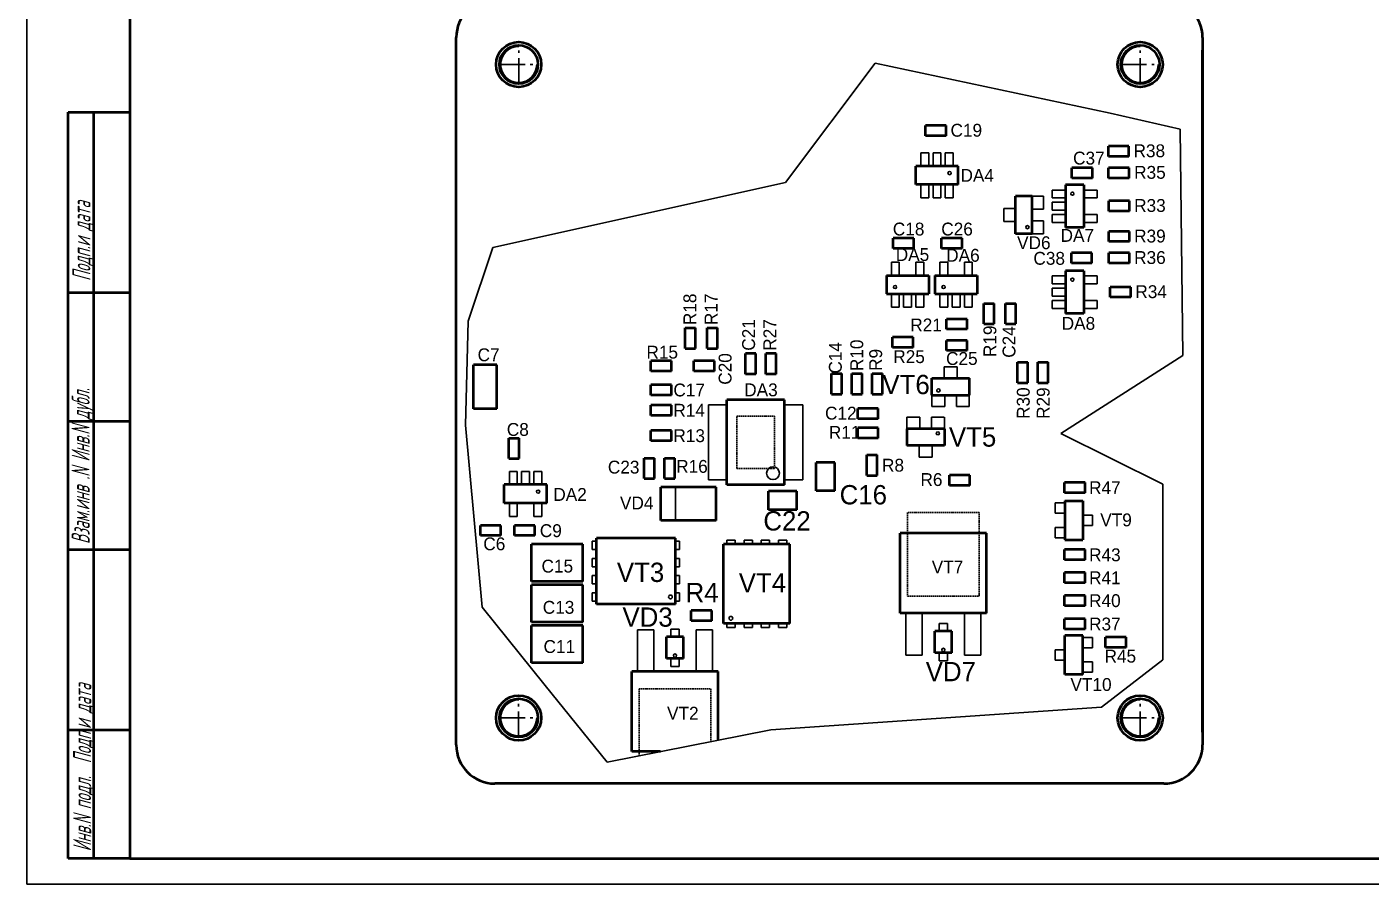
# Model space of a CAD drawing. Extents: x 23083 to 26468, y -1310 to -524.
# Drawn here: x 25874 to 26135.2, y -943.6 to -777 of the extents above; entities that cross this region are included whole.
import ezdxf

# ---------------------------------------------------------------- set-up
doc = ezdxf.new("R2010")
doc.units = 0
doc.header["$MEASUREMENT"] = 0
doc.linetypes.add('CNTR_ECKD_1', pattern=[7.5, 5, -1, 0.5, -1])
doc.linetypes.add('DASHED2', pattern=[0.375, 0.25, -0.125])
doc.layers.get('0').update_dxf_attribs({"linetype": 'CONTINUOUS', "lineweight": 50})
for name, color, linetype, lineweight in [('CENTER', 2, 'CNTR_ECKD_1', 35), ('CONTUR', 7, 'CONTINUOUS', 50), ('DIM', 1, 'CONTINUOUS', 35)]:
    doc.layers.add(name, color=color, linetype=linetype, lineweight=lineweight)
doc.layers.add('TEXT', color=1, linetype='CONTINUOUS')
doc.styles.add('GOST', font='GOST.shx', dxfattribs={"width": 0.7, "oblique": 15})
doc.styles.get("Standard").update_dxf_attribs({"font": 'ec5cdwin.shx'})

msp = doc.modelspace()

# ---------------------------------------------------------------- linework, layer by layer
for p, q in [((25957.45, -916.6), (25957.45, -779.1)), ((26102.45, -779.1), (26102.45, -916.6)), ((25957.45, -914.09), (25957.45, -781.59)), ((26102.45, -914.1), (26102.45, -781.59)), ((26048.63, -798.21), (26048.63, -796.21)), ((26052.63, -796.21), (26048.63, -796.21)), ((26052.63, -798.21), (26052.63, -796.21)), ((26052.63, -798.21), (26048.63, -798.21)), ((26084.14, -802.22), (26084.14, -800.22)), ((26088.14, -800.22), (26084.14, -800.22)), ((26088.14, -802.22), (26088.14, -800.22)), ((26054.98, -804.11), (26046.73, -804.11)), ((26046.73, -807.68), (26046.73, -804.11)), ((26054.98, -807.68), (26054.98, -804.11)), ((26088.14, -802.22), (26084.14, -802.22)), ((26077.07, -806.41), (26077.07, -804.41)), ((26081.07, -804.41), (26077.07, -804.41)), ((26081.07, -806.41), (26077.07, -806.41)), ((26081.07, -806.41), (26081.07, -804.41)), ((26084.2, -806.41), (26084.2, -804.41)), ((26088.2, -804.41), (26084.2, -804.41)), ((26088.2, -806.41), (26084.2, -806.41)), ((26088.2, -806.41), (26088.2, -804.41)), ((26054.98, -807.68), (26046.73, -807.68)), ((26075.81, -807.77), (26075.81, -816.03)), ((26079.38, -807.77), (26075.81, -807.77)), ((26079.38, -807.77), (26079.38, -816.03)), ((26066.07, -817.25), (26066.07, -809.95)), ((26069.32, -809.95), (26066.07, -809.95)), ((26069.32, -817.25), (26069.32, -809.95)), ((26084.26, -812.85), (26084.26, -810.85)), ((26088.26, -810.85), (26084.26, -810.85)), ((26088.26, -812.85), (26088.26, -810.85)), ((26088.26, -812.85), (26084.26, -812.85)), ((26069.32, -817.25), (26066.07, -817.25)), ((26079.38, -816.03), (26075.81, -816.03)), ((26084.26, -818.78), (26084.26, -816.78)), ((26088.26, -816.78), (26084.26, -816.78)), ((26088.26, -818.78), (26088.26, -816.78)), ((26042.33, -820.1), (26042.33, -818.1)), ((26046.33, -818.1), (26042.33, -818.1)), ((26046.33, -820.1), (26046.33, -818.1)), ((26051.75, -820.1), (26051.75, -818.1)), ((26055.75, -818.1), (26051.75, -818.1)), ((26055.75, -820.1), (26055.75, -818.1)), ((26088.26, -818.78), (26084.26, -818.78)), ((26046.33, -820.1), (26042.33, -820.1)), ((26055.75, -820.1), (26051.75, -820.1)), ((26076.95, -822.97), (26076.95, -820.97)), ((26080.95, -820.97), (26076.95, -820.97)), ((26080.95, -822.97), (26080.95, -820.97)), ((26084.26, -822.97), (26084.26, -820.97)), ((26088.26, -820.97), (26084.26, -820.97)), ((26088.26, -822.97), (26088.26, -820.97)), ((26075.81, -824.47), (26075.81, -832.72)), ((26079.38, -824.47), (26075.81, -824.47)), ((26080.95, -822.97), (26076.95, -822.97)), ((26079.38, -824.47), (26079.38, -832.72)), ((26088.26, -822.97), (26084.26, -822.97)), ((26041.01, -825.37), (26049.26, -825.37)), ((26041.01, -825.37), (26041.01, -828.94)), ((26049.26, -825.37), (26049.26, -828.94)), ((26050.43, -825.37), (26058.68, -825.37)), ((26050.43, -825.37), (26050.43, -828.94)), ((26058.68, -825.37), (26058.68, -828.94)), ((26084.5, -829.6), (26084.5, -827.6)), ((26088.5, -827.6), (26084.5, -827.6)), ((26088.5, -829.6), (26088.5, -827.6)), ((26041.01, -828.94), (26049.26, -828.94)), ((26050.43, -828.94), (26058.68, -828.94)), ((26088.5, -829.6), (26084.5, -829.6)), ((26059.93, -834.77), (26059.93, -830.77)), ((26059.93, -830.77), (26061.93, -830.77)), ((26061.93, -834.77), (26061.93, -830.77)), ((26064.19, -834.77), (26064.19, -830.77)), ((26064.19, -830.77), (26066.19, -830.77)), ((26066.19, -834.77), (26066.19, -830.77)), ((26079.38, -832.72), (26075.81, -832.72)), ((26001.93, -839.53), (26001.93, -835.53)), ((26001.93, -835.53), (26003.93, -835.53)), ((26003.93, -839.53), (26003.93, -835.53)), ((26006.19, -839.53), (26006.19, -835.53)), ((26006.19, -835.53), (26008.19, -835.53)), ((26008.19, -839.53), (26008.19, -835.53)), ((26052.71, -835.82), (26052.71, -833.82)), ((26056.71, -833.82), (26052.71, -833.82)), ((26056.71, -835.82), (26056.71, -833.82)), ((26059.93, -834.77), (26061.93, -834.77)), ((26064.19, -834.77), (26066.19, -834.77)), ((26042.2, -839.34), (26042.2, -837.34)), ((26046.2, -837.34), (26042.2, -837.34)), ((26046.2, -839.34), (26046.2, -837.34)), ((26056.71, -835.82), (26052.71, -835.82)), ((26052.71, -839.96), (26052.71, -837.96)), ((26056.71, -837.96), (26052.71, -837.96)), ((26056.71, -839.96), (26056.71, -837.96)), ((26001.93, -839.53), (26003.93, -839.53)), ((26006.19, -839.53), (26008.19, -839.53)), ((26015.66, -840.53), (26013.66, -840.53)), ((26013.66, -844.53), (26013.66, -840.53)), ((26015.66, -844.53), (26015.66, -840.53)), ((26019.61, -840.51), (26017.61, -840.51)), ((26017.61, -844.51), (26017.61, -840.51)), ((26019.61, -844.51), (26019.61, -840.51)), ((26046.2, -839.34), (26042.2, -839.34)), ((26056.71, -839.96), (26052.71, -839.96)), ((25960.82, -851.25), (25960.82, -842.75)), ((25965.32, -842.75), (25960.82, -842.75)), ((25965.32, -851.25), (25965.32, -842.75)), ((25995.28, -843.94), (25995.28, -841.94)), ((25999.28, -841.94), (25995.28, -841.94)), ((25999.28, -843.94), (25999.28, -841.94)), ((26003.62, -843.94), (26003.62, -841.94)), ((26007.62, -841.94), (26003.62, -841.94)), ((26007.62, -843.94), (26007.62, -841.94)), ((26066.51, -846.23), (26066.51, -842.23)), ((26066.51, -842.23), (26068.51, -842.23)), ((26068.51, -846.23), (26068.51, -842.23)), ((26070.45, -846.23), (26070.45, -842.23)), ((26070.45, -842.23), (26072.45, -842.23)), ((26072.45, -846.23), (26072.45, -842.23)), ((25999.28, -843.94), (25995.28, -843.94)), ((26007.62, -843.94), (26003.62, -843.94)), ((26015.66, -844.53), (26013.66, -844.53)), ((26019.61, -844.51), (26017.61, -844.51)), ((26030.35, -848.42), (26030.35, -844.42)), ((26030.35, -844.42), (26032.35, -844.42)), ((26032.35, -848.42), (26032.35, -844.42)), ((26034.31, -848.42), (26034.31, -844.42)), ((26034.31, -844.42), (26036.31, -844.42)), ((26036.31, -848.42), (26036.31, -844.42)), ((26038.25, -848.42), (26038.25, -844.42)), ((26038.25, -844.42), (26040.25, -844.42)), ((26040.25, -848.42), (26040.25, -844.42)), ((26049.86, -845.34), (26057.15, -845.34)), ((26049.86, -848.59), (26049.86, -845.34)), ((26057.15, -848.59), (26057.15, -845.34)), ((25995.28, -848.63), (25995.28, -846.63)), ((25999.28, -846.63), (25995.28, -846.63)), ((25999.28, -848.63), (25995.28, -848.63)), ((25999.28, -848.63), (25999.28, -846.63)), ((26030.35, -848.42), (26032.35, -848.42)), ((26034.31, -848.42), (26036.31, -848.42)), ((26038.25, -848.42), (26040.25, -848.42)), ((26049.86, -848.59), (26057.15, -848.59)), ((26066.51, -846.23), (26068.51, -846.23)), ((26070.45, -846.23), (26072.45, -846.23)), ((25965.32, -851.25), (25960.82, -851.25)), ((25995.28, -852.57), (25995.28, -850.57)), ((25999.28, -850.57), (25995.28, -850.57)), ((25999.28, -852.57), (25999.28, -850.57)), ((26009.99, -866.03), (26009.99, -849.53)), ((26021.24, -849.53), (26009.99, -849.53)), ((26021.24, -866.03), (26021.24, -849.53)), ((26035.45, -853.22), (26035.45, -851.22)), ((26039.45, -851.22), (26035.45, -851.22)), ((26039.45, -853.22), (26039.45, -851.22)), ((25999.28, -852.57), (25995.28, -852.57)), ((26039.45, -853.22), (26035.45, -853.22)), ((25995.28, -857.51), (25995.28, -855.51)), ((25999.28, -855.51), (25995.28, -855.51)), ((25999.28, -857.51), (25999.28, -855.51)), ((26035.45, -856.97), (26035.45, -854.97)), ((26039.45, -854.97), (26035.45, -854.97)), ((26039.45, -856.97), (26039.45, -854.97)), ((26052.29, -855.14), (26044.99, -855.14)), ((26044.99, -855.14), (26044.99, -858.39)), ((26052.29, -855.14), (26052.29, -858.39)), ((25967.65, -860.95), (25967.65, -856.95)), ((25967.65, -856.95), (25969.65, -856.95)), ((25969.65, -860.95), (25969.65, -856.95)), ((25999.28, -857.51), (25995.28, -857.51)), ((26039.45, -856.97), (26035.45, -856.97)), ((26052.29, -858.39), (26044.99, -858.39)), ((25967.65, -860.95), (25969.65, -860.95)), ((25993.95, -864.84), (25993.95, -860.84)), ((25993.95, -860.84), (25995.95, -860.84)), ((25995.95, -864.84), (25995.95, -860.84)), ((25997.89, -864.84), (25997.89, -860.84)), ((25997.89, -860.84), (25999.89, -860.84)), ((25999.89, -864.84), (25999.89, -860.84)), ((26027.38, -867.22), (26027.38, -861.72)), ((26031.01, -861.72), (26027.38, -861.72)), ((26031.01, -867.22), (26031.01, -861.72)), ((26037.2, -864.22), (26037.2, -860.22)), ((26037.2, -860.22), (26039.2, -860.22)), ((26039.2, -864.22), (26039.2, -860.22)), ((26037.2, -864.22), (26039.2, -864.22)), ((26053.25, -866.15), (26053.25, -864.15)), ((26057.25, -864.15), (26053.25, -864.15)), ((26057.25, -866.15), (26057.25, -864.15)), ((25975.05, -866.01), (25966.79, -866.01)), ((25966.79, -869.58), (25966.79, -866.01)), ((25975.05, -869.58), (25975.05, -866.01)), ((25993.95, -864.84), (25995.95, -864.84)), ((25997.18, -872.97), (25997.18, -866.47)), ((26007.98, -866.47), (25997.18, -866.47)), ((25997.89, -864.84), (25999.89, -864.84)), ((26007.98, -872.97), (26007.98, -866.47)), ((26021.24, -866.03), (26009.99, -866.03)), ((26057.25, -866.15), (26053.25, -866.15)), ((26075.63, -867.6), (26075.63, -865.6)), ((26079.63, -865.6), (26075.63, -865.6)), ((26079.63, -867.6), (26079.63, -865.6)), ((25975.05, -869.58), (25966.79, -869.58)), ((26023.63, -867.28), (26018.13, -867.28)), ((26018.13, -870.91), (26018.13, -867.28)), ((26023.63, -870.91), (26023.63, -867.28)), ((26031.01, -867.22), (26027.38, -867.22)), ((26079.63, -867.6), (26075.63, -867.6)), ((26075.7, -869.15), (26075.7, -876.75)), ((26075.7, -869.15), (26079.2, -869.15)), ((26079.2, -869.15), (26079.2, -876.75)), ((26023.63, -870.91), (26018.13, -870.91)), ((25962.14, -875.92), (25962.14, -873.92)), ((25966.14, -873.92), (25962.14, -873.92)), ((25966.14, -875.92), (25966.14, -873.92)), ((25968.74, -875.92), (25968.74, -873.92)), ((25972.74, -873.92), (25968.74, -873.92)), ((25972.74, -875.92), (25972.74, -873.92)), ((26007.98, -872.97), (25997.18, -872.97)), ((25966.14, -875.92), (25962.14, -875.92)), ((25972.74, -875.92), (25968.74, -875.92)), ((26000.06, -876.39), (25984.68, -876.39)), ((25984.68, -889.26), (25984.68, -876.39)), ((26000.06, -889.26), (26000.06, -876.39)), ((26043.67, -891.01), (26043.67, -875.46)), ((26060.5, -875.46), (26043.67, -875.46)), ((26060.5, -891.01), (26060.5, -875.46)), ((26075.7, -876.75), (26079.2, -876.75)), ((25972.06, -884.8), (25972.06, -877.55)), ((25982.06, -877.55), (25972.06, -877.55)), ((25972.06, -884.8), (25972.06, -877.55)), ((25982.06, -884.8), (25982.06, -877.55)), ((25982.06, -884.8), (25982.06, -877.55)), ((26009.39, -892.97), (26009.39, -877.6)), ((26022.27, -877.6), (26009.39, -877.6)), ((26022.27, -892.97), (26022.27, -877.6)), ((26075.63, -880.64), (26075.63, -878.64)), ((26079.63, -878.64), (26075.63, -878.64)), ((26079.63, -880.64), (26079.63, -878.64)), ((26079.63, -880.64), (26075.63, -880.64)), ((25982.06, -884.8), (25972.06, -884.8)), ((25982.06, -884.8), (25972.06, -884.8)), ((26075.63, -885.1), (26075.63, -883.1)), ((26079.63, -883.1), (26075.63, -883.1)), ((26079.63, -885.1), (26075.63, -885.1)), ((26079.63, -885.1), (26079.63, -883.1)), ((25972.06, -892.72), (25972.06, -885.47)), ((25982.06, -885.47), (25972.06, -885.47)), ((25972.06, -892.72), (25972.06, -885.47)), ((25982.06, -885.47), (25972.06, -885.47)), ((25982.06, -892.72), (25982.06, -885.47)), ((25982.06, -892.72), (25982.06, -885.47)), ((26075.63, -889.55), (26075.63, -887.55)), ((26079.63, -887.55), (26075.63, -887.55)), ((26079.63, -889.55), (26079.63, -887.55)), ((26000.06, -889.26), (25984.68, -889.26)), ((26003.08, -892.47), (26003.08, -890.47)), ((26007.08, -890.47), (26003.08, -890.47)), ((26007.08, -892.47), (26007.08, -890.47)), ((26079.63, -889.55), (26075.63, -889.55)), ((25982.06, -892.72), (25972.06, -892.72)), ((25982.06, -892.72), (25972.06, -892.72)), ((26007.08, -892.47), (26003.08, -892.47)), ((26022.27, -892.97), (26009.39, -892.97)), ((26060.5, -891.01), (26043.67, -891.01)), ((26075.63, -894.09), (26075.63, -892.09)), ((26079.63, -892.09), (26075.63, -892.09)), ((26079.63, -894.09), (26079.63, -892.09)), ((25972.06, -900.64), (25972.06, -893.39)), ((25982.06, -893.39), (25972.06, -893.39)), ((25972.06, -900.64), (25972.06, -893.39)), ((25982.06, -893.39), (25972.06, -893.39)), ((25982.06, -900.64), (25982.06, -893.39)), ((25982.06, -900.64), (25982.06, -893.39)), ((25998.32, -899.82), (25998.32, -895.57)), ((26001.57, -895.57), (25998.32, -895.57)), ((26001.57, -899.82), (26001.57, -895.57)), ((26050.46, -898.72), (26050.46, -894.47)), ((26053.71, -894.47), (26050.46, -894.47)), ((26053.71, -898.72), (26053.71, -894.47)), ((26079.63, -894.09), (26075.63, -894.09)), ((26079.2, -895.3), (26075.7, -895.3)), ((26075.7, -902.9), (26075.7, -895.3)), ((26079.2, -902.9), (26079.2, -895.3)), ((26083.59, -897.68), (26083.59, -895.68)), ((26087.59, -895.68), (26083.59, -895.68)), ((26087.59, -897.68), (26087.59, -895.68)), ((25998.32, -899.1), (25998.32, -897.05)), ((26001.57, -899.1), (26001.57, -897.05)), ((26053.71, -898), (26053.71, -895.95)), ((26087.59, -897.68), (26083.59, -897.68)), ((25982.06, -900.64), (25972.06, -900.64)), ((25982.06, -900.64), (25972.06, -900.64)), ((26001.57, -899.82), (25998.32, -899.82)), ((26053.71, -898.72), (26050.46, -898.72)), ((25991.54, -917.9), (25991.54, -902.35)), ((26008.36, -902.35), (25991.54, -902.35)), ((26008.36, -915.67), (26008.36, -902.35)), ((26079.2, -902.9), (26075.7, -902.9)), ((25997.14, -917.9), (25991.54, -917.9)), ((26094.95, -924.1), (25964.95, -924.1)), ((26092.45, -924.1), (25967.45, -924.09))]:
    msp.add_line(p, q)
for centre, radius in [((25969.58, -784.35), 4.38), ((25969.58, -784.35), 3.75), ((26090.32, -784.35), 4.38), ((26090.33, -784.35), 3.75), ((25969.57, -911.35), 4.38), ((25969.58, -911.35), 3.75), ((26090.32, -911.35), 4.38), ((26090.33, -911.35), 3.75)]:
    msp.add_circle(centre, radius)
for centre, start, end in [((25964.95, -779.1), 90, 180), ((26094.95, -779.1), 0, 90), ((25964.95, -916.6), 180, 270), ((26094.95, -916.6), 270, 0)]:
    msp.add_arc(centre, 7.5, start, end)
at = {"layer": 'CENTER'}
for p, q in [((25969.58, -788.1), (25969.58, -780.6)), ((26090.32, -788.1), (26090.32, -780.6)), ((25965.83, -784.35), (25973.33, -784.35)), ((26086.57, -784.35), (26094.07, -784.35)), ((25969.57, -915.1), (25969.57, -907.6)), ((26090.32, -915.1), (26090.32, -907.6)), ((25965.82, -911.35), (25973.32, -911.35)), ((26086.57, -911.35), (26094.07, -911.35))]:
    msp.add_line(p, q, dxfattribs=at)
at = {"layer": 'CONTUR'}
for p, q in [((25894.04, -528.64), (25894.04, -938.64)), ((25882.04, -938.64), (25882.04, -793.64)), ((25882.04, -793.64), (25894.04, -793.64)), ((25887.04, -938.64), (25887.04, -793.64)), ((25882.04, -828.64), (25894.04, -828.64)), ((25882.04, -853.64), (25894.04, -853.64)), ((25882.04, -878.64), (25894.04, -878.64)), ((25882.04, -913.64), (25894.04, -913.64)), ((25894.04, -938.64), (25882.04, -938.64)), ((25894.04, -938.64), (26463.04, -938.64))]:
    msp.add_line(p, q, dxfattribs=at)
at = {"layer": 'DIM'}
for p, q in [((25874.04, -523.64), (25874.04, -943.64)), ((26021.39, -807.27), (26038.81, -784.12)), ((26038.81, -784.12), (26084.51, -793.81)), ((26084.51, -793.81), (26098.07, -796.92)), ((26098.07, -796.92), (26098.58, -840.91)), ((26047.71, -804.11), (26047.71, -801.52)), ((26047.71, -801.52), (26049.24, -801.52)), ((26049.24, -801.52), (26049.24, -804.11)), ((26050.09, -804.11), (26050.09, -801.52)), ((26050.09, -801.52), (26051.62, -801.52)), ((26051.62, -801.52), (26051.62, -804.11)), ((26052.46, -804.11), (26052.46, -801.52)), ((26052.46, -801.52), (26053.99, -801.52)), ((26053.99, -801.52), (26053.99, -804.11)), ((25964.57, -819.94), (26021.39, -807.27)), ((26047.71, -810.26), (26047.71, -807.68)), ((26049.24, -807.68), (26049.24, -810.26)), ((26050.09, -807.68), (26050.09, -810.26)), ((26051.62, -810.26), (26051.62, -807.68)), ((26052.46, -810.26), (26052.46, -807.68)), ((26053.99, -807.68), (26053.99, -810.26)), ((26073.22, -810.29), (26073.22, -808.76)), ((26073.22, -808.76), (26075.81, -808.76)), ((26079.38, -808.76), (26081.96, -808.76)), ((26081.96, -808.76), (26081.96, -810.29)), ((26049.24, -810.26), (26047.71, -810.26)), ((26050.09, -810.26), (26051.62, -810.26)), ((26053.99, -810.26), (26052.46, -810.26)), ((26071.57, -809.97), (26069.32, -809.97)), ((26071.57, -812.47), (26071.57, -809.97)), ((26075.81, -810.29), (26073.22, -810.29)), ((26073.22, -812.66), (26073.22, -811.13)), ((26073.22, -811.13), (26075.81, -811.13)), ((26081.96, -810.29), (26079.38, -810.29)), ((26066.07, -812.34), (26063.82, -812.34)), ((26063.82, -812.34), (26063.82, -814.85)), ((26069.32, -812.47), (26071.57, -812.47)), ((26071.57, -814.72), (26069.32, -814.72)), ((26071.57, -817.25), (26071.57, -814.72)), ((26075.81, -812.66), (26073.22, -812.66)), ((26073.22, -815.04), (26073.22, -813.51)), ((26073.22, -813.51), (26075.81, -813.51)), ((26079.38, -813.51), (26081.96, -813.51)), ((26081.96, -813.51), (26081.96, -815.04)), ((26063.82, -814.85), (26066.07, -814.85)), ((26069.32, -817.25), (26071.57, -817.25)), ((26075.81, -815.04), (26073.22, -815.04)), ((26081.96, -815.04), (26079.38, -815.04)), ((25959.79, -834.21), (25964.57, -819.94)), ((26042, -825.37), (26042, -822.79)), ((26042, -822.79), (26043.53, -822.79)), ((26043.53, -822.79), (26043.53, -825.37)), ((26046.75, -825.37), (26046.75, -822.79)), ((26046.75, -822.79), (26048.28, -822.79)), ((26048.28, -822.79), (26048.28, -825.37)), ((26051.42, -825.37), (26051.42, -822.79)), ((26051.42, -822.79), (26052.95, -822.79)), ((26052.95, -822.79), (26052.95, -825.37)), ((26056.17, -825.37), (26056.17, -822.79)), ((26056.17, -822.79), (26057.7, -822.79)), ((26057.7, -822.79), (26057.7, -825.37)), ((26073.22, -826.99), (26073.22, -825.45)), ((26073.22, -825.45), (26075.81, -825.45)), ((26075.81, -826.99), (26073.22, -826.99)), ((26073.22, -829.36), (26073.22, -827.83)), ((26073.22, -827.83), (26075.81, -827.83)), ((26079.38, -825.45), (26081.96, -825.45)), ((26081.96, -826.99), (26079.38, -826.99)), ((26081.96, -825.45), (26081.96, -826.99)), ((26042, -831.53), (26042, -828.94)), ((26043.53, -828.94), (26043.53, -831.53)), ((26044.37, -831.53), (26044.37, -828.94)), ((26045.9, -828.94), (26045.9, -831.53)), ((26046.75, -831.53), (26046.75, -828.94)), ((26048.28, -828.94), (26048.28, -831.53)), ((26051.42, -831.53), (26051.42, -828.94)), ((26052.95, -828.94), (26052.95, -831.53)), ((26053.79, -831.53), (26053.79, -828.94)), ((26055.32, -828.94), (26055.32, -831.53)), ((26056.17, -831.53), (26056.17, -828.94)), ((26057.7, -828.94), (26057.7, -831.53)), ((26075.81, -829.36), (26073.22, -829.36)), ((26073.22, -831.74), (26073.22, -830.2)), ((26073.22, -830.2), (26075.81, -830.2)), ((26079.38, -830.2), (26081.96, -830.2)), ((26081.96, -830.2), (26081.96, -831.74)), ((26043.53, -831.53), (26042, -831.53)), ((26045.9, -831.53), (26044.37, -831.53)), ((26048.28, -831.53), (26046.75, -831.53)), ((26052.95, -831.53), (26051.42, -831.53)), ((26055.32, -831.53), (26053.79, -831.53)), ((26057.7, -831.53), (26056.17, -831.53)), ((26075.81, -831.74), (26073.22, -831.74)), ((26081.96, -831.74), (26079.38, -831.74)), ((25959.26, -854.47), (25959.79, -834.21)), ((26098.58, -840.91), (26074.91, -856.07)), ((26054.76, -843.09), (26052.25, -843.09)), ((26052.25, -843.09), (26052.25, -845.34)), ((26054.76, -845.34), (26054.76, -843.09)), ((26049.86, -848.59), (26049.86, -850.85)), ((26052.38, -850.85), (26052.38, -848.59)), ((26054.63, -848.59), (26054.63, -850.85)), ((26057.13, -850.85), (26057.13, -848.59)), ((26009.99, -850.47), (26006.43, -850.47)), ((26006.43, -850.47), (26006.43, -865.1)), ((26021.24, -850.47), (26024.8, -850.47)), ((26024.8, -850.47), (26024.8, -865.1)), ((26049.86, -850.85), (26052.38, -850.85)), ((26054.63, -850.85), (26057.13, -850.85)), ((26047.52, -852.88), (26045.01, -852.88)), ((26045.01, -852.88), (26045.01, -855.14)), ((26047.52, -855.14), (26047.52, -852.88)), ((26049.76, -852.88), (26049.76, -855.14)), ((26052.27, -852.88), (26049.76, -852.88)), ((26052.29, -855.14), (26052.29, -852.88)), ((25962.46, -889.82), (25959.26, -854.47)), ((26074.91, -856.07), (26094.73, -865.91)), ((26047.38, -858.39), (26047.38, -860.64)), ((26049.89, -860.64), (26049.89, -858.39)), ((26047.38, -860.64), (26049.89, -860.64)), ((25967.78, -866.01), (25967.78, -863.43)), ((25967.78, -863.43), (25969.31, -863.43)), ((25969.31, -863.43), (25969.31, -866.01)), ((25970.16, -866.01), (25970.16, -863.43)), ((25970.16, -863.43), (25971.69, -863.43)), ((25971.69, -863.43), (25971.69, -866.01)), ((25972.53, -866.01), (25972.53, -863.43)), ((25972.53, -863.43), (25974.06, -863.43)), ((25974.06, -863.43), (25974.06, -866.01)), ((26000.06, -872.97), (26000.06, -866.47)), ((26006.43, -865.1), (26009.99, -865.1)), ((26024.8, -865.1), (26021.24, -865.1)), ((26094.73, -865.91), (26094.73, -900.03)), ((25967.78, -872.17), (25967.78, -869.58)), ((25969.31, -869.58), (25969.31, -872.17)), ((25972.53, -872.17), (25972.53, -869.58)), ((25974.06, -869.58), (25974.06, -872.17)), ((26073.82, -871.57), (26073.82, -869.57)), ((26073.82, -869.57), (26075.7, -869.57)), ((25969.31, -872.17), (25967.78, -872.17)), ((25974.06, -872.17), (25972.53, -872.17)), ((26075.7, -871.57), (26073.82, -871.57)), ((26081.07, -871.95), (26079.2, -871.95)), ((26081.07, -873.95), (26081.07, -871.95)), ((26073.82, -876.32), (26073.82, -874.32)), ((26073.82, -874.32), (26075.7, -874.32)), ((26079.2, -873.95), (26081.07, -873.95)), ((25984.68, -876.99), (25983.88, -876.99)), ((25983.88, -876.99), (25983.88, -878.62)), ((26000.06, -876.99), (26000.85, -876.99)), ((26000.85, -876.99), (26000.85, -878.62)), ((26011.62, -876.8), (26010, -876.8)), ((26010, -876.8), (26010, -877.6)), ((26011.62, -877.6), (26011.62, -876.8)), ((26014.99, -876.8), (26013.36, -876.8)), ((26013.36, -876.8), (26013.36, -877.6)), ((26014.99, -877.6), (26014.99, -876.8)), ((26018.29, -876.8), (26016.67, -876.8)), ((26016.67, -876.8), (26016.67, -877.6)), ((26018.29, -877.6), (26018.29, -876.8)), ((26021.66, -876.8), (26020.03, -876.8)), ((26020.03, -876.8), (26020.03, -877.6)), ((26021.66, -877.6), (26021.66, -876.8)), ((26075.7, -876.32), (26073.82, -876.32)), ((25983.88, -878.62), (25984.68, -878.62)), ((26000.85, -878.62), (26000.06, -878.62)), ((25984.68, -880.36), (25983.88, -880.36)), ((25983.88, -880.36), (25983.88, -881.98)), ((25983.88, -881.98), (25984.68, -881.98)), ((26000.06, -880.36), (26000.85, -880.36)), ((26000.85, -881.98), (26000.06, -881.98)), ((26000.85, -880.36), (26000.85, -881.98)), ((25984.68, -883.66), (25983.88, -883.66)), ((25983.88, -883.66), (25983.88, -885.29)), ((25983.88, -885.29), (25984.68, -885.29)), ((26000.06, -883.66), (26000.85, -883.66)), ((26000.85, -885.29), (26000.06, -885.29)), ((26000.85, -883.66), (26000.85, -885.29)), ((25984.68, -887.03), (25983.88, -887.03)), ((25983.88, -887.03), (25983.88, -888.65)), ((26000.06, -887.03), (26000.85, -887.03)), ((26000.85, -887.03), (26000.85, -888.65)), ((25974.73, -905.06), (25962.46, -889.82)), ((25983.88, -888.65), (25984.68, -888.65)), ((26000.85, -888.65), (26000.06, -888.65)), ((26010, -893.77), (26010, -892.97)), ((26011.62, -892.97), (26011.62, -893.77)), ((26013.36, -893.77), (26013.36, -892.97)), ((26014.99, -892.97), (26014.99, -893.77)), ((26016.67, -893.77), (26016.67, -892.97)), ((26018.29, -892.97), (26018.29, -893.77)), ((26020.03, -893.77), (26020.03, -892.97)), ((26021.66, -892.97), (26021.66, -893.77)), ((26044.82, -891.01), (26044.82, -899.14)), ((26047.95, -899.14), (26047.95, -891.01)), ((26051.27, -894.47), (26051.27, -892.97)), ((26051.27, -892.97), (26052.9, -892.97)), ((26052.9, -892.97), (26052.9, -894.47)), ((26056.22, -891.01), (26056.22, -899.14)), ((26059.35, -899.14), (26059.35, -891.01)), ((25992.69, -902.35), (25992.69, -894.22)), ((25992.69, -894.22), (25995.81, -894.22)), ((25995.81, -894.22), (25995.81, -902.35)), ((25999.13, -895.57), (25999.13, -894.07)), ((25999.13, -894.07), (26000.77, -894.07)), ((26000.77, -894.07), (26000.77, -895.57)), ((26004.09, -902.35), (26004.09, -894.22)), ((26004.09, -894.22), (26007.21, -894.22)), ((26007.21, -894.22), (26007.21, -902.35)), ((26011.62, -893.77), (26010, -893.77)), ((26014.99, -893.77), (26013.36, -893.77)), ((26018.29, -893.77), (26016.67, -893.77)), ((26021.66, -893.77), (26020.03, -893.77)), ((26079.2, -895.72), (26081.07, -895.72)), ((26081.07, -895.72), (26081.07, -897.72)), ((26075.7, -898.1), (26073.82, -898.1)), ((26073.82, -898.1), (26073.82, -900.1)), ((26081.07, -897.72), (26079.2, -897.72)), ((25999.13, -899.82), (25999.13, -901.33)), ((26000.77, -901.33), (26000.77, -899.82)), ((26044.82, -899.14), (26047.95, -899.14)), ((26051.27, -898.72), (26051.27, -900.22)), ((26051.27, -900.22), (26052.9, -900.22)), ((26052.9, -900.22), (26052.9, -898.72)), ((26056.22, -899.14), (26059.35, -899.14)), ((26073.82, -900.1), (26075.7, -900.1)), ((26079.2, -900.47), (26081.07, -900.47)), ((26081.07, -900.47), (26081.07, -902.47)), ((26094.73, -900.03), (26082.8, -909.26)), ((25999.13, -901.33), (26000.77, -901.33)), ((26081.07, -902.47), (26079.2, -902.47)), ((25986.74, -919.97), (25974.73, -905.06)), ((26082.8, -909.26), (26018.56, -913.64)), ((26018.56, -913.64), (25986.74, -919.97)), ((25874.04, -943.64), (26468.04, -943.64))]:
    msp.add_line(p, q, dxfattribs=at)
at = {"layer": 'DIM', "linetype": 'DASHED2'}
for p, q in [((26011.94, -852.7), (26019.29, -852.7)), ((26011.94, -862.86), (26011.94, -852.7)), ((26019.29, -852.7), (26019.29, -862.86)), ((26019.29, -862.86), (26011.94, -862.86)), ((26045.15, -871.45), (26045.15, -887.7)), ((26059.02, -871.45), (26045.15, -871.45)), ((26059.02, -887.7), (26059.02, -871.45)), ((26045.15, -887.7), (26059.02, -887.7)), ((25993.01, -918.72), (25993.01, -905.66)), ((25993.01, -905.66), (26006.89, -905.66)), ((26006.89, -905.66), (26006.89, -915.96))]:
    msp.add_line(p, q, dxfattribs=at)
at = {"layer": 'DIM'}
for centre, radius in [((25999.06, -887.84), 0.364), ((26010.81, -891.98), 0.364), ((26052.09, -898.13), 0.312), ((25999.95, -899.23), 0.312)]:
    msp.add_circle(centre, radius, dxfattribs=at)
for centre, radius, start, end in [((25969.58, -784.35), 3.5, 90, 0), ((26090.33, -784.35), 3.5, 90, 0), ((26053.29, -805.45), 0.313, 90, 270), ((26053.29, -805.45), 0.313, 270, 90), ((26077.15, -809.46), 0.313, 0, 180), ((26077.15, -809.46), 0.313, 180, 0), ((26068.42, -815.97), 0.313, 0, 180), ((26068.42, -815.97), 0.313, 180, 0), ((26042.7, -827.6), 0.313, 90, 270), ((26042.7, -827.6), 0.313, 270, 90), ((26052.12, -827.6), 0.313, 90, 270), ((26052.12, -827.6), 0.313, 270, 90), ((26077.15, -826.16), 0.313, 0, 180), ((26077.15, -826.16), 0.313, 180, 0), ((26051.13, -847.69), 0.313, 90, 270), ((26051.13, -847.69), 0.313, 270, 90), ((26051.01, -856.04), 0.313, 90, 270), ((26051.01, -856.04), 0.313, 270, 90), ((26018.99, -863.78), 1.25, 0, 180), ((26018.99, -863.78), 1.25, 180, 0), ((25973.36, -867.36), 0.313, 90, 270), ((25973.36, -867.36), 0.313, 270, 90), ((25969.58, -911.35), 3.5, 90, 0), ((26090.33, -911.35), 3.5, 90, 0)]:
    msp.add_arc(centre, radius, start, end, dxfattribs=at)

# ---------------------------------------------------------------- texts
at = {"layer": 'DIM', "text_generation_flag": 6}
for s, rotation, p in [('C19', 180, (26053.48, -798.38)), ('C37', 180, (26077.29, -803.79)), ('R38', 180, (26089.03, -802.37)), ('R35', 180, (26089.15, -806.56)), ('DA4', 180, (26055.42, -807.15)), ('R33', 180, (26089.15, -813)), ('C18', 180, (26042.27, -817.58)), ('C26', 180, (26051.68, -817.58)), ('DA7', 180, (26074.86, -818.82)), ('R39', 180, (26089.15, -818.94)), ('VD6', 180, (26066.41, -820.24)), ('DA5', 180, (26042.84, -822.54)), ('DA6', 180, (26052.64, -822.68)), ('C38', 180, (26069.58, -823.27)), ('R36', 180, (26089.15, -823.12)), ('R34', 180, (26089.39, -829.75)), ('R21', 180, (26045.66, -836.22)), ('R19', 270, (26062.38, -841.21)), ('C24', 270, (26066.09, -841.35)), ('DA8', 180, (26075.08, -835.91)), ('R10', 270, (26036.51, -843.94)), ('R15', 180, (25994.4, -841.51)), ('C20', 270, (26010.93, -846.59)), ('С14', 270, (26032.35, -844.42)), ('R9', 270, (26040.19, -843.9)), ('R25', 180, (26042.36, -842.38)), ('C25', 180, (26052.61, -842.74)), ('С17', 180, (25999.64, -848.86)), ('DA3', 180, (26013.4, -848.83)), ('R30', 270, (26068.86, -853.23)), ('R29', 270, (26072.73, -853.23)), ('R14', 180, (25999.64, -852.8)), ('C12', 180, (26029.1, -853.36)), ('R13', 180, (25999.64, -857.74)), ('R11', 180, (26029.84, -857.1)), ('R8', 180, (26040.17, -863.48)), ('R6', 180, (26047.64, -866.27)), ('DA2', 180, (25976.31, -869.16)), ('R47', 180, (26080.4, -867.85)), ('VT9', 180, (26082.57, -874.11)), ('C9', 180, (25973.69, -876.2)), ('C6', 180, (25962.71, -878.76)), ('R43', 180, (26080.4, -880.89)), ('C15', 180, (25974.02, -883.09)), ('VT7', 180, (26049.83, -883.25)), ('R41', 180, (26080.4, -885.35)), ('R40', 180, (26080.4, -889.8)), ('C13', 180, (25974.26, -891.1)), ('R37', 180, (26080.4, -894.34)), ('C11', 180, (25974.41, -898.72)), ('R45', 180, (26083.4, -900.59)), ('VT10', 180, (26076.78, -906.1)), ('VT2', 180, (25998.41, -911.68))]:
    msp.add_text(s, height=2.5, rotation=rotation, dxfattribs=at).set_placement(p)
at = {"layer": 'DIM'}
for s, p in [('R18', (26004.09, -835)), ('R17', (26008.21, -835)), ('С21', (26015.5, -839.98)), ('R27', (26019.62, -839.98))]:
    msp.add_text(s, height=2.5, rotation=90, dxfattribs=at).set_placement(p)
for s, height, p in [('C7', 2.5, (25961.6, -842.02)), ('VT6', 3.75, (26040.25, -848.42)), ('C8', 2.5, (25967.28, -856.53)), ('VT5', 3.75, (26053.17, -858.62)), ('C23', 2.5, (25986.91, -863.85)), ('R16', 2.5, (26000.18, -863.71)), ('C16', 3.75, (26031.94, -869.84)), ('VD4', 2.5, (25989.26, -870.82)), ('C22', 3.75, (26017.12, -874.92)), ('VT3', 3.75, (25988.66, -884.92)), ('R4', 3.75, (26002.01, -888.85)), ('VT4', 3.75, (26012.34, -886.96)), ('VD3', 3.75, (25989.75, -893.62)), ('VD7', 3.75, (26048.66, -904.21))]:
    msp.add_text(s, height=height, dxfattribs=at).set_placement(p)
at = {"layer": 'TEXT', "style": 'GOST', "oblique": 15, "width": 0.7}
for s, p in [('Подп.и дата', (25886.39, -826.42)), ('Взам.инв .N Инв.N дубл.', (25886.23, -877.55)), ('Инв.N подл.  Подп.и дата', (25886.53, -937.29))]:
    msp.add_text(s, height=3.5, rotation=90, dxfattribs=at).set_placement(p)

doc.saveas('drawing.dxf')
